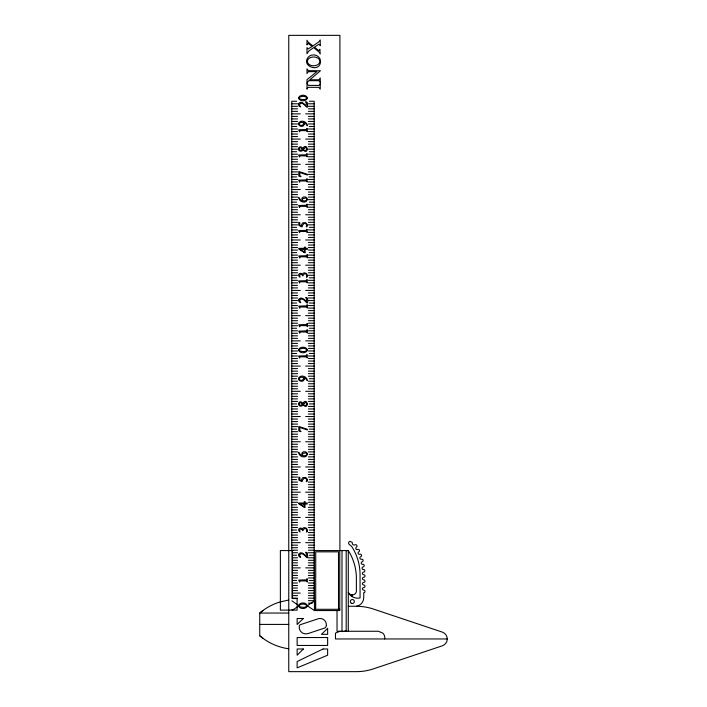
<?xml version="1.0" encoding="UTF-8"?>
<svg xmlns="http://www.w3.org/2000/svg" width="707" height="707" viewBox="0 0 707 707"><rect width="100%" height="100%" fill="white"/><g stroke="black" fill="none" stroke-linecap="round" stroke-linejoin="round"><path stroke-width="1.06" d="M262.924 610.53L259.734 613.057L259.734 635.761L262.924 638.288M339.908 631.263L335.472 633.11L335.472 638.96L447.266 638.96M281.077 601.639L277.206 602.885A56.56 56.56 0 0 0 259.734 613.057L288.756 613.057M280.379 601.86L288.756 600.031M296.648 101.26L291.752 101.26L291.752 550.214L297.55 550.214M309.286 101.26L314.182 101.26L314.182 602.337M291.752 103.788L297.55 103.788M308.376 103.788L314.182 103.788M291.752 106.306L297.55 106.306M308.376 106.306L314.182 106.306M291.752 108.825L297.55 108.825M308.376 108.825L314.182 108.825M291.752 111.353L297.55 111.353M308.376 111.353L314.182 111.353M291.752 113.871L300.263 113.871M305.663 113.871L314.182 113.871M291.752 116.399L297.55 116.399M308.376 116.399L314.182 116.399M291.752 118.917L297.55 118.917M308.376 118.917L314.182 118.917M291.752 121.436L297.55 121.436M308.376 121.436L314.182 121.436M291.752 123.964L297.55 123.964M308.376 123.964L314.182 123.964M291.752 126.482L296.648 126.482M309.286 126.482L314.182 126.482M291.752 129.01L297.55 129.01M308.376 129.01L314.182 129.01M291.752 131.529L297.55 131.529M308.376 131.529L314.182 131.529M291.752 134.047L297.55 134.047M308.376 134.047L314.182 134.047M291.752 136.575L297.55 136.575M308.376 136.575L314.182 136.575M291.752 139.093L300.263 139.093M305.663 139.093L314.182 139.093M291.752 141.621L297.55 141.621M308.376 141.621L314.182 141.621M291.752 144.14L297.55 144.14M308.376 144.14L314.182 144.14M291.752 146.658L297.55 146.658M308.376 146.658L314.182 146.658M291.752 149.186L297.55 149.186M308.376 149.186L314.182 149.186M291.752 151.705L296.648 151.705M309.286 151.705L314.182 151.705M291.752 154.232L297.55 154.232M308.376 154.232L314.182 154.232M291.752 156.751L297.55 156.751M308.376 156.751L314.182 156.751M291.752 159.269L297.55 159.269M308.376 159.269L314.182 159.269M291.752 161.797L297.55 161.797M308.376 161.797L314.182 161.797M291.752 164.316L300.263 164.316M305.663 164.316L314.182 164.316M291.752 166.843L297.55 166.843M308.376 166.843L314.182 166.843M291.752 169.362L297.55 169.362M308.376 169.362L314.182 169.362M291.752 171.881L297.55 171.881M308.376 171.881L314.182 171.881M291.752 174.408L297.55 174.408M308.376 174.408L314.182 174.408M291.752 176.927L296.648 176.927M309.286 176.927L314.182 176.927M291.752 179.454L297.55 179.454M308.376 179.454L314.182 179.454M291.752 181.973L297.55 181.973M308.376 181.973L314.182 181.973M291.752 184.492L297.55 184.492M308.376 184.492L314.182 184.492M291.752 187.019L297.55 187.019M308.376 187.019L314.182 187.019M291.752 189.538L300.263 189.538M305.663 189.538L314.182 189.538M291.752 192.065L297.55 192.065M308.376 192.065L314.182 192.065M291.752 194.584L297.55 194.584M308.376 194.584L314.182 194.584M291.752 197.103L297.55 197.103M308.376 197.103L314.182 197.103M291.752 199.63L297.55 199.63M308.376 199.63L314.182 199.63M291.752 202.149L296.648 202.149M309.286 202.149L314.182 202.149M291.752 204.677L297.55 204.677M308.376 204.677L314.182 204.677M291.752 207.195L297.55 207.195M308.376 207.195L314.182 207.195M291.752 209.714L297.55 209.714M308.376 209.714L314.182 209.714M291.752 212.241L297.55 212.241M308.376 212.241L314.182 212.241M291.752 214.76L300.263 214.76M305.663 214.76L314.182 214.76M291.752 217.288L297.55 217.288M308.376 217.288L314.182 217.288M291.752 219.806L297.55 219.806M308.376 219.806L314.182 219.806M291.752 222.325L297.55 222.325M308.376 222.325L314.182 222.325M291.752 224.853L297.55 224.853M308.376 224.853L314.182 224.853M291.752 227.371L296.648 227.371M309.286 227.371L314.182 227.371M291.752 229.899L297.55 229.899M308.376 229.899L314.182 229.899M291.752 232.417L297.55 232.417M308.376 232.417L314.182 232.417M291.752 234.936L297.55 234.936M308.376 234.936L314.182 234.936M291.752 237.464L297.55 237.464M308.376 237.464L314.182 237.464M291.752 239.982L300.263 239.982M305.663 239.982L314.182 239.982M291.752 242.51L297.55 242.51M308.376 242.51L314.182 242.51M291.752 245.029L297.55 245.029M308.376 245.029L314.182 245.029M291.752 247.547L297.55 247.547M308.376 247.547L314.182 247.547M291.752 250.075L297.55 250.075M308.376 250.075L314.182 250.075M291.752 252.593L296.648 252.593M309.286 252.593L314.182 252.593M291.752 255.121L297.55 255.121M308.376 255.121L314.182 255.121M291.752 257.64L297.55 257.64M308.376 257.64L314.182 257.64M291.752 260.158L297.55 260.158M308.376 260.158L314.182 260.158M291.752 262.686L297.55 262.686M308.376 262.686L314.182 262.686M291.752 265.205L300.263 265.205M305.663 265.205L314.182 265.205M291.752 267.732L297.55 267.732M308.376 267.732L314.182 267.732M291.752 270.251L297.55 270.251M308.376 270.251L314.182 270.251M291.752 272.769L297.55 272.769M308.376 272.769L314.182 272.769M291.752 275.297L297.55 275.297M308.376 275.297L314.182 275.297M291.752 277.816L296.648 277.816M309.286 277.816L314.182 277.816M291.752 280.334L297.55 280.334M308.376 280.334L314.182 280.334M291.752 282.862L297.55 282.862M308.376 282.862L314.182 282.862M291.752 285.381L297.55 285.381M308.376 285.381L314.182 285.381M291.752 287.908L297.55 287.908M308.376 287.908L314.182 287.908M291.752 290.427L300.263 290.427M305.663 290.427L314.182 290.427M291.752 292.945L297.55 292.945M308.376 292.945L314.182 292.945M291.752 295.473L297.55 295.473M308.376 295.473L314.182 295.473M291.752 297.992L297.55 297.992M308.376 297.992L314.182 297.992M291.752 300.519L297.55 300.519M308.376 300.519L314.182 300.519M291.752 303.038L296.648 303.038M309.286 303.038L314.182 303.038M291.752 305.557L297.55 305.557M308.376 305.557L314.182 305.557M291.752 308.084L297.55 308.084M308.376 308.084L314.182 308.084M291.752 310.603L297.55 310.603M308.376 310.603L314.182 310.603M291.752 313.13L297.55 313.13M308.376 313.13L314.182 313.13M291.752 315.649L300.263 315.649M305.663 315.649L314.182 315.649M291.752 318.168L297.55 318.168M308.376 318.168L314.182 318.168M291.752 320.695L297.55 320.695M308.376 320.695L314.182 320.695M291.752 323.214L297.55 323.214M308.376 323.214L314.182 323.214M291.752 325.741L297.55 325.741M308.376 325.741L314.182 325.741M291.752 328.26L296.648 328.26M309.286 328.26L314.182 328.26M291.752 330.779L297.55 330.779M308.376 330.779L314.182 330.779M291.752 333.306L297.55 333.306M308.376 333.306L314.182 333.306M291.752 335.825L297.55 335.825M308.376 335.825L314.182 335.825M291.752 338.353L297.55 338.353M308.376 338.353L314.182 338.353M291.752 340.871L300.263 340.871M305.663 340.871L314.182 340.871M291.752 343.39L297.55 343.39M308.376 343.39L314.182 343.39M291.752 345.917L297.55 345.917M308.376 345.917L314.182 345.917M291.752 348.436L297.55 348.436M308.376 348.436L314.182 348.436M291.752 350.964L297.55 350.964M308.376 350.964L314.182 350.964M291.752 353.482L296.648 353.482M309.286 353.482L314.182 353.482M291.752 356.001L297.55 356.001M308.376 356.001L314.182 356.001M291.752 358.529L297.55 358.529M308.376 358.529L314.182 358.529M291.752 361.047L297.55 361.047M308.376 361.047L314.182 361.047M291.752 363.575L297.55 363.575M308.376 363.575L314.182 363.575M291.752 366.093L300.263 366.093M305.663 366.093L314.182 366.093M291.752 368.612L297.55 368.612M308.376 368.612L314.182 368.612M291.752 371.14L297.55 371.14M308.376 371.14L314.182 371.14M291.752 373.658L297.55 373.658M308.376 373.658L314.182 373.658M291.752 376.186L297.55 376.186M308.376 376.186L314.182 376.186M291.752 378.705L296.648 378.705M309.286 378.705L314.182 378.705M291.752 381.223L297.55 381.223M308.376 381.223L314.182 381.223M291.752 383.751L297.55 383.751M308.376 383.751L314.182 383.751M291.752 386.269L297.55 386.269M308.376 386.269L314.182 386.269M291.752 388.797L297.55 388.797M308.376 388.797L314.182 388.797M291.752 391.316L300.263 391.316M305.663 391.316L314.182 391.316M291.752 393.834L297.55 393.834M308.376 393.834L314.182 393.834M291.752 396.362L297.55 396.362M308.376 396.362L314.182 396.362M291.752 398.881L297.55 398.881M308.376 398.881L314.182 398.881M291.752 401.408L297.55 401.408M308.376 401.408L314.182 401.408M291.752 403.927L296.648 403.927M309.286 403.927L314.182 403.927M291.752 406.445L297.55 406.445M308.376 406.445L314.182 406.445M291.752 408.973L297.55 408.973M308.376 408.973L314.182 408.973M291.752 411.492L297.55 411.492M308.376 411.492L314.182 411.492M291.752 414.019L297.55 414.019M308.376 414.019L314.182 414.019M291.752 416.538L300.263 416.538M305.663 416.538L314.182 416.538M291.752 419.057L297.55 419.057M308.376 419.057L314.182 419.057M291.752 421.584L297.55 421.584M308.376 421.584L314.182 421.584M291.752 424.103L297.55 424.103M308.376 424.103L314.182 424.103M291.752 426.63L297.55 426.63M308.376 426.63L314.182 426.63M291.752 429.149L296.648 429.149M309.286 429.149L314.182 429.149M291.752 431.668L297.55 431.668M308.376 431.668L314.182 431.668M291.752 434.195L297.55 434.195M308.376 434.195L314.182 434.195M291.752 436.714L297.55 436.714M308.376 436.714L314.182 436.714M291.752 439.241L297.55 439.241M308.376 439.241L314.182 439.241M291.752 441.76L300.263 441.76M305.663 441.76L314.182 441.76M291.752 444.279L297.55 444.279M308.376 444.279L314.182 444.279M291.752 446.806L297.55 446.806M308.376 446.806L314.182 446.806M291.752 449.325L297.55 449.325M308.376 449.325L314.182 449.325M291.752 451.853L297.55 451.853M308.376 451.853L314.182 451.853M291.752 454.371L296.648 454.371M309.286 454.371L314.182 454.371M291.752 456.89L297.55 456.89M308.376 456.89L314.182 456.89M291.752 459.417L297.55 459.417M308.376 459.417L314.182 459.417M291.752 461.936L297.55 461.936M308.376 461.936L314.182 461.936M291.752 464.455L297.55 464.455M308.376 464.455L314.182 464.455M291.752 466.982L300.263 466.982M305.663 466.982L314.182 466.982M291.752 469.501L297.55 469.501M308.376 469.501L314.182 469.501M291.752 472.029L297.55 472.029M308.376 472.029L314.182 472.029M291.752 474.547L297.55 474.547M308.376 474.547L314.182 474.547M291.752 477.066L297.55 477.066M308.376 477.066L314.182 477.066M291.752 479.593L296.648 479.593M309.286 479.593L314.182 479.593M291.752 482.112L297.55 482.112M308.376 482.112L314.182 482.112M291.752 484.64L297.55 484.64M308.376 484.64L314.182 484.64M291.752 487.158L297.55 487.158M308.376 487.158L314.182 487.158M291.752 489.677L297.55 489.677M308.376 489.677L314.182 489.677M291.752 492.205L300.263 492.205M305.663 492.205L314.182 492.205M291.752 494.723L297.55 494.723M308.376 494.723L314.182 494.723M291.752 497.251L297.55 497.251M308.376 497.251L314.182 497.251M291.752 499.769L297.55 499.769M308.376 499.769L314.182 499.769M291.752 502.288L297.55 502.288M308.376 502.288L314.182 502.288M291.752 504.816L296.648 504.816M309.286 504.816L314.182 504.816M291.752 507.334L297.55 507.334M308.376 507.334L314.182 507.334M291.752 509.862L297.55 509.862M308.376 509.862L314.182 509.862M291.752 512.381L297.55 512.381M308.376 512.381L314.182 512.381M291.752 514.899L297.55 514.899M308.376 514.899L314.182 514.899M291.752 517.427L300.263 517.427M305.663 517.427L314.182 517.427M291.752 519.945L297.55 519.945M308.376 519.945L314.182 519.945M291.752 522.473L297.55 522.473M308.376 522.473L314.182 522.473M291.752 524.992L297.55 524.992M308.376 524.992L314.182 524.992M291.752 527.51L297.55 527.51M308.376 527.51L314.182 527.51M291.752 530.038L296.648 530.038M309.286 530.038L314.182 530.038M291.752 532.557L297.55 532.557M308.376 532.557L314.182 532.557M291.752 535.084L297.55 535.084M308.376 535.084L314.182 535.084M291.752 537.603L297.55 537.603M308.376 537.603L314.182 537.603M291.752 540.121L297.55 540.121M308.376 540.121L314.182 540.121M291.752 542.649L300.263 542.649M305.663 542.649L314.182 542.649M291.752 545.168L297.55 545.168M308.376 545.168L314.182 545.168M291.752 547.695L297.55 547.695M308.376 547.695L314.182 547.695M308.376 550.214L314.182 550.214M292.91 550.576L280.379 550.576L280.379 610.114L297.108 610.114L297.108 605.705M348.286 606.279L356.381 606.279A8.793 8.793 0 0 0 363.743 597.601L363.743 592.705A1.29 1.29 0 0 0 365.006 591.423A1.29 1.29 0 0 0 363.743 590.133A1.29 1.29 0 0 1 362.479 588.851A1.29 1.29 0 0 1 363.743 587.561A1.29 1.29 0 0 0 365.006 586.28A1.29 1.29 0 0 0 363.743 584.989A1.29 1.29 0 0 1 362.479 583.708A1.29 1.29 0 0 1 363.743 582.418A1.29 1.29 0 0 0 365.006 581.127A1.29 1.29 0 0 0 363.743 579.846A1.29 1.29 0 0 1 362.479 578.556A1.29 1.29 0 0 1 363.743 577.274A1.29 1.29 0 0 0 365.006 575.984A1.29 1.29 0 0 0 363.743 574.703A1.29 1.29 0 0 1 362.452 573.439A1.29 1.29 0 0 1 363.681 572.122A1.308 1.308 0 0 0 364.847 570.726A1.308 1.308 0 0 0 363.495 569.506A1.308 1.308 0 0 1 362.09 568.348A1.308 1.308 0 0 1 363.186 566.899A1.308 1.308 0 0 0 364.22 565.397A1.308 1.308 0 0 0 362.753 564.319A1.308 1.308 0 0 1 361.25 563.302A1.308 1.308 0 0 1 362.205 561.747A1.308 1.308 0 0 0 363.089 560.156A1.308 1.308 0 0 0 361.533 559.219A1.308 1.308 0 0 1 359.934 558.344A1.308 1.308 0 0 1 360.738 556.718A1.308 1.308 0 0 0 361.471 555.048A1.308 1.308 0 0 0 359.836 554.253A1.308 1.308 0 0 1 358.166 553.537A1.308 1.308 0 0 1 358.811 551.84A1.308 1.308 0 0 0 359.377 550.108A1.308 1.308 0 0 0 357.68 549.472A1.308 1.308 0 0 1 355.948 548.924A1.308 1.308 0 0 1 356.434 547.165A1.361 1.361 0 0 0 356.814 545.353A1.361 1.361 0 0 0 355.029 544.841A1.838 1.838 0 0 1 352.316 542.879A1.29 1.29 0 0 0 351.75 542.119L350.018 541.394A1.732 1.732 0 0 0 349.373 544.567A10.411 10.411 0 0 1 351.423 546.255L351.971 546.891A51.982 51.982 0 0 1 360.057 574.747L360.057 597.901A10.508 10.508 0 0 1 356.584 598.122L355.427 597.936A10.508 10.508 0 0 1 348.869 593.412L348.286 592.395L349.302 593.862A4.26 4.26 0 0 0 356.381 591.653L356.381 578.423A51.982 51.982 0 0 0 352.731 559.29L351.777 557.036A51.982 51.982 0 0 0 348.286 550.576L314.447 550.576L314.447 610.548L339.767 610.548L339.767 550.576M292.716 552.733L297.55 552.733M308.376 552.733L314.182 552.733M292.733 555.26L296.648 555.26M309.286 555.26L314.182 555.26M292.716 557.779L297.55 557.779M308.376 557.779L314.182 557.779M292.716 560.306L297.55 560.306M308.376 560.306L314.182 560.306M292.716 562.825L297.55 562.825M308.376 562.825L314.182 562.825M292.716 565.344L297.55 565.344M308.376 565.344L314.182 565.344M292.716 567.871L300.263 567.871M305.663 567.871L314.182 567.871M292.716 570.39L297.55 570.39M308.376 570.39L314.182 570.39M292.716 572.917L297.55 572.917M308.376 572.917L314.182 572.917M292.716 575.436L297.55 575.436M308.376 575.436L314.182 575.436M292.716 577.955L297.55 577.955M308.376 577.955L314.182 577.955M292.733 580.482L296.648 580.482M309.286 580.482L314.182 580.482M292.716 583.001L297.55 583.001M308.376 583.001L314.182 583.001M292.716 585.529L297.55 585.529M308.376 585.529L314.182 585.529M292.716 588.047L297.55 588.047M308.376 588.047L314.182 588.047M292.716 590.566L297.55 590.566M308.376 590.566L314.182 590.566M292.716 593.093L300.263 593.093M308.376 593.093L314.182 593.093M292.716 595.612L297.55 595.612M308.376 595.612L314.182 595.612M292.716 598.14L297.55 598.14M308.376 598.14L314.182 598.14M308.376 600.658L314.182 600.658M308.376 603.177L312.247 603.177M339.767 609.293L315.711 609.293L315.711 551.84L338.503 551.84L338.503 609.293M259.734 624.414L288.756 624.414M351.715 594.985L352.607 595.002M344.097 631.263L345.237 631.245A3.703 3.703 0 0 0 346.324 630.883M288.756 648.787L285.018 648.151A56.56 56.56 0 0 1 259.734 635.761M291.867 609.628L292.627 610.044L298.999 605.784L291.867 600.809M314.447 610.548L307.306 605.784C306.591 601.984 299.344 601.984 298.557 605.722C299.317 609.469 306.485 609.487 307.306 605.784L314.447 600.809L315.349 600.809L315.349 610.548M351.229 595.974L352.192 596.637M348.286 550.576L348.286 631.263M346.191 550.576L346.191 631.263M342.002 550.576L342.002 631.263M339.908 550.576L339.908 35.35L288.756 35.35L288.756 671.65L356.381 671.65A53.644 53.644 0 0 0 373.402 668.875L442.335 645.809A7.22 7.22 0 0 0 442.335 632.12L373.402 609.045A53.644 53.644 0 0 0 356.381 606.279M337.027 610.548L337.027 631.263L378.342 631.263L382.787 633.11A6.372 6.372 0 0 1 384.679 638.96M297.108 604.679L297.108 598.537L292.053 598.537L292.053 550.576M292.495 550.576L292.495 598.537M307.015 128.515L306.644 129.514L298.646 129.779L299.644 131.829L299.741 130.822L301.209 130.601L306.67 130.671L307.245 131.688L307.015 128.515M306.962 153.746L306.582 154.745L298.584 155.01L299.582 157.06L299.68 156.053L301.155 155.832L306.617 155.902L307.192 156.91L306.962 153.746M306.988 178.862L306.608 179.87L298.61 180.126L299.609 182.185L299.706 181.169L301.182 180.948L306.644 181.019L307.218 182.035L306.988 178.862M307.015 204.243L306.644 205.251L298.637 205.516L299.635 207.566L299.733 206.55L301.209 206.329L306.67 206.4L307.245 207.416L307.015 204.243M306.971 229.36L306.599 230.358L298.601 230.623L299.6 232.674L299.697 231.666L301.164 231.445L306.626 231.516L307.2 232.532L306.971 229.36M307.147 254.697L306.776 255.695L298.769 255.961L299.777 258.011L299.865 257.003L301.341 256.782L306.803 256.853L307.377 257.869L307.147 254.697M306.988 279.663L306.617 280.661L298.619 280.926L299.618 282.986L299.715 281.969L301.182 281.748L306.644 281.819L307.218 282.835L306.988 279.663M307.156 304.867L306.776 305.866L298.778 306.131L299.777 308.181L299.874 307.174L301.35 306.953L306.811 307.024L307.386 308.031L307.156 304.867M307.138 323.506L306.767 324.513L298.769 324.778L299.768 326.828L299.856 325.812L301.332 325.591L306.794 325.662L307.368 326.678L307.138 323.506M307.138 329.869L306.767 330.876L298.769 331.141L299.768 333.191L299.856 332.184L301.332 331.963L306.794 332.025L307.368 333.041L307.138 329.869M306.979 354.728L306.599 355.736L298.601 356.001L299.6 358.051L299.697 357.044L301.173 356.823L306.635 356.885L307.209 357.901L306.979 354.728M307.05 578.83L306.679 579.837L298.681 580.093L299.68 582.153L299.777 581.136L301.244 580.915L306.705 580.986L307.28 582.002L307.05 578.83M298.619 148.523C297.912 151.298 301.88 152.376 302.941 149.743C309.012 156.318 308.128 141.1 302.516 148.479C301.96 146.367 298.822 146.19 298.619 148.523M298.672 403.494C297.965 406.269 301.933 407.356 302.994 404.722C309.065 411.288 308.181 396.079 302.569 403.45C302.013 401.346 298.875 401.169 298.672 403.494M307.368 276.128C305.61 279.937 307.607 274.369 305.804 273.839C302.808 272.725 303.462 278.417 301.792 274.475A1.847 1.847 0 0 0 300.316 274.343C298.301 275.739 301.765 279.115 298.734 275.933C297.771 273.636 301.102 272.168 302.225 274.369C303.338 271.338 307.899 273.22 307.368 276.128M307.395 530.886C305.636 534.695 307.633 529.136 305.822 528.597C302.835 527.484 303.489 533.175 301.818 529.234A1.847 1.847 0 0 0 300.334 529.11C298.319 530.506 301.783 533.873 298.752 530.692C297.797 528.403 301.12 526.927 302.251 529.128C303.365 526.105 307.916 527.979 307.395 530.886M298.646 104.141L298.637 105.096A2.165 2.165 0 0 0 299.22 106.236C302.817 108.286 298.204 105.44 300.068 103.788C304.39 100.527 308.818 114.287 307.209 102.303L305.583 101.711L306.219 102.815L306.264 105.953C304.584 104.486 301.756 100.774 299.264 102.922A2.307 2.307 0 0 0 298.646 104.141M298.822 299.901L298.822 300.846A2.165 2.165 0 0 0 299.397 301.995C302.994 304.045 298.381 301.2 300.245 299.547C304.567 296.286 308.994 310.037 307.386 298.062L305.76 297.47L306.396 298.566L306.449 301.712C304.761 300.245 301.933 296.525 299.441 298.672A2.307 2.307 0 0 0 298.822 299.901M298.716 554.606L298.716 555.561A2.165 2.165 0 0 0 299.291 556.701C302.888 558.751 298.274 555.905 300.139 554.253C304.461 550.992 308.888 564.752 307.28 552.768L305.654 552.185L306.29 553.281L306.343 556.418C304.655 554.951 301.827 551.239 299.335 553.387A2.307 2.307 0 0 0 298.716 554.606M307.395 199.498C306.767 203.377 300.767 202.547 299.317 199.568C297.585 194.054 299.671 200.921 302.534 200.744L301.924 198.95A1.891 1.891 0 0 1 302.313 197.783L303.409 196.97L305.415 196.979A3.305 3.305 0 0 1 306.794 197.872L307.395 199.498M307.359 454.327C306.732 458.207 300.731 457.376 299.282 454.398C297.541 448.883 299.635 455.741 302.499 455.573L301.889 453.779A1.891 1.891 0 0 1 302.278 452.613L303.374 451.8L305.38 451.8A3.305 3.305 0 0 1 306.758 452.701L307.359 454.327M307.483 60.555C306.626 66.909 318.035 67.457 319.758 62.278C320.633 55.853 309.118 55.279 307.483 60.555M320.536 61.421C320.218 73.528 300.033 65.822 308.641 56.799A6.557 6.557 0 0 1 312.123 55.031C316.109 54.139 320.642 57.17 320.536 61.421M302.154 225.869L302.048 226.912L298.769 225.294L298.769 222.281L299.83 222.758L299.83 225.294L300.961 225.851L302.631 222.882L305.406 222.687A3.314 3.314 0 0 1 306.732 223.801C309.003 226.134 304.797 228.794 306.714 225.047A1.706 1.706 0 0 0 306.405 224.057L304.081 223.341L302.154 225.869M302.225 480.654L302.119 481.706L298.84 480.088L298.84 477.066L299.901 477.552L299.901 480.088L301.032 480.636L302.693 477.667L305.477 477.472A3.314 3.314 0 0 1 306.803 478.586C309.074 480.919 304.867 483.588 306.785 479.841A1.706 1.706 0 0 0 306.476 478.842L304.151 478.135L302.225 480.654M307.439 43.993L306.988 44.921L306.988 40.228L308.128 42.102L312.901 45.973L318.574 42.102L320.236 39.919L320.236 45.61L319.484 44.435L318.671 44.391L314.412 47.175C315.578 47.502 319.396 52.76 319.873 49.296L320.236 53.988L318.981 51.982L313.714 47.599L308.614 51.196L306.988 53.723L306.988 47.599L308.102 48.96L312.194 46.459L308.491 43.604L307.439 43.993M304.178 124.299C304.019 127.516 298.54 126.871 298.646 123.822A2.192 2.192 0 0 1 299.132 122.435C301.244 120.066 305.291 121.224 306.767 123.752C308.482 129.028 306.387 122.523 303.55 122.532L304.178 124.299M304.16 379.199C304.001 382.416 298.522 381.78 298.628 378.731A2.192 2.192 0 0 1 299.105 377.335C301.226 374.966 305.265 376.124 306.741 378.652C308.455 383.936 306.37 377.423 303.533 377.432L304.16 379.199M307.439 82.436L306.988 83.302L306.988 79.705L316.922 71.601L308.287 71.672L306.988 73.484L306.988 68.871L308.367 70.691L320.448 70.744L309.781 79.829L318.928 79.767L320.236 77.956L320.236 82.569L319.361 80.907L317.938 80.686L308.729 80.686L307.439 82.436M303.612 123.805C303.268 125.607 300.148 125.934 299.176 124.485L299.423 123.106L301.173 122.373L303.091 122.435L303.612 123.805M303.595 378.705C303.25 380.507 300.13 380.834 299.149 379.385L299.397 378.006L301.147 377.273L303.073 377.335L303.595 378.705M307.404 88.269L306.988 89.197L306.988 83.523L308.358 85.37L317.885 85.423L319.219 85.3L320.236 83.523L320.236 89.197L318.857 87.359L309.33 87.306L308.005 87.429L307.404 88.269M298.663 97.504C298.619 101.543 305.698 101.79 307.262 98.618C307.563 94.429 300.077 94.119 298.663 97.504M298.663 349.497C298.619 353.535 305.698 353.783 307.262 350.61C307.563 346.421 300.077 346.112 298.663 349.497M299.034 148.426C298.319 150.891 301.756 150.883 302.278 148.77L300.342 147.622L299.034 148.426M299.088 403.397C298.363 405.862 301.809 405.853 302.331 403.741L300.387 402.601L299.088 403.397M307.041 199.312L306.272 200.47L304.346 200.965L302.994 200.85L302.463 199.542A1.237 1.237 0 0 1 302.896 198.579L305.919 198.031L307.041 199.312M307.006 454.141L306.228 455.299L304.31 455.794L302.958 455.679L302.428 454.371A1.237 1.237 0 0 1 302.861 453.408L305.875 452.86L307.006 454.141M326.334 625.518L326.157 626.269A3.411 3.411 0 0 1 324.725 628.037L307.952 633.596A6.681 6.681 0 0 1 299.255 626.146L299.361 625.748A1.988 1.988 0 0 1 300.307 624.696L319.051 618.501L321.376 618.581A6.354 6.354 0 0 1 326.334 625.527M306.962 98.026C305.663 100.385 301.509 99.652 299.388 98.741A0.981 0.981 0 0 1 299.061 97.654C300.873 95.984 305.645 95.657 306.962 98.026M306.962 350.009C305.663 352.378 301.509 351.644 299.388 350.725A0.981 0.981 0 0 1 299.061 349.638C300.873 347.977 305.645 347.65 306.962 350.009M306.918 605.766C305.618 608.135 301.465 607.401 299.344 606.482A0.981 0.981 0 0 1 299.017 605.395C300.829 603.725 305.601 603.398 306.918 605.766M300.846 176.653L298.787 176.025L298.787 171.509L307.386 174.32L307.386 175.009L299.795 172.499L299.839 175.416L300.846 176.653M300.855 431.623L298.787 430.996L298.787 426.471L307.395 429.282L307.395 429.98L299.803 427.461L299.848 430.377L300.855 431.623M304.143 148.337L303.179 149.451L304.664 150.405L305.963 150.361A1.573 1.573 0 0 0 306.732 149.796A1.441 1.441 0 0 0 307.006 148.912L305.707 147.436L304.143 148.337M304.196 403.308L303.232 404.431L304.717 405.376L306.007 405.332A1.573 1.573 0 0 0 306.785 404.766A1.441 1.441 0 0 0 307.05 403.883L305.751 402.407L304.196 403.308M303.356 648.999L297.143 655.212L297.143 648.999L303.356 648.999M303.321 618.501L297.143 624.484L297.143 618.501L303.321 618.501M327.633 628.346L321.455 634.329L327.633 634.329L327.633 628.346M323.019 648.999L297.143 661.531L297.143 667.841L327.633 655.212L327.633 648.999L323.019 648.999M305.15 247.22L304.266 247.22L304.266 248.351L298.769 248.351L298.769 249.032L305.15 252.938L305.15 249.377L307.377 249.377L307.377 248.351L305.15 248.351L305.15 247.22M304.266 249.377L300.086 249.377L304.266 252.337L304.266 249.377M304.991 501.899L304.107 501.899L304.107 503.039L298.61 503.039L298.61 503.72L304.991 507.626L304.991 504.064L307.218 504.064L307.218 503.039L304.991 503.039L304.991 501.899M304.107 504.064L299.918 504.064L304.107 507.016L304.107 504.064M327.633 637.528L297.143 637.528L297.143 645.456L327.633 645.456L327.633 637.528M351.326 603.274A2.024 2.024 0 0 0 354.357 601.524A2.024 2.024 0 0 0 351.326 599.775A2.024 2.024 0 0 0 351.326 603.274"/></g></svg>
